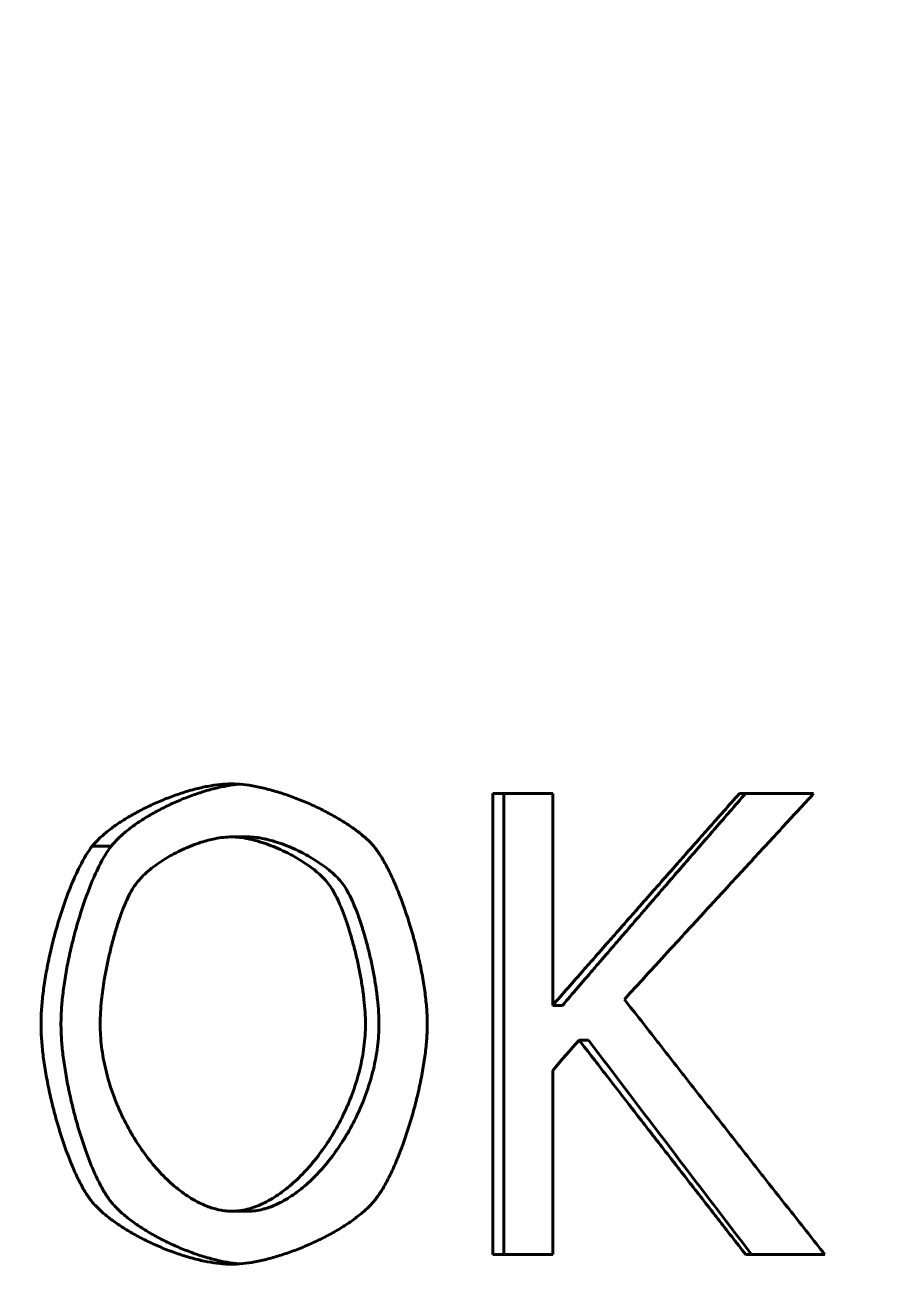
# Model space of a CAD drawing. Header units: millimetres. Extents: x 0 to 51860, y 0 to 5940.
# Drawn here: x 4656.83 to 4673.73, y 1721.57 to 1746.21 of the extents above; entities that cross this region are included whole.
import ezdxf

# ---------------------------------------------------------------- set-up
doc = ezdxf.new("R2010")
doc.units = ezdxf.units.MM
doc.header["$LTSCALE"] = 10
doc.layers.add('가시적인 것(ISO)', color=3, linetype='Continuous', lineweight=40)
doc.layers.add('치수(ISO)', color=2, linetype='Continuous', lineweight=25)
doc.styles.add('치수 텍스트_PSTEK_POSCO', font='isocp.shx')
doc.dimstyles.new('치수_PSTEK_POSCO', dxfattribs={"dimscale": 10, "dimtxt": 3.5, "dimasz": 2.5, "dimexe": 2, "dimexo": 2.5, "dimgap": 1, "dimtad": 1, "dimrnd": 1e-08, "dimdsep": 46, "dimtxsty": '치수 텍스트_PSTEK_POSCO', "dimcen": 0.09, "dimdle": 10, "dimclrd": 7, "dimclre": 7, "dimclrt": 2, "dimadec": 1, "dimazin": 2, "dimtfac": 1, "dimtmove": 0, "dimatfit": 3, "dimfxl": 0, "dimtolj": 1, "dimlwd": -1, "dimlwe": -1, "dimarcsym": 0})

# ---------------------------------------------------------------- blocks, each defined once
blk = doc.blocks.new('*D24')
at = {"layer": 'Defpoints', "color": 0}
for p in [(3893.189, 1812.006), (4763.189, 1812.006), (4763.189, 1549.441)]:
    blk.add_point(p, dxfattribs=at)
at = {"layer": '치수(ISO)', "color": 7}
for p, q in [((3893.189, 1787.006), (3893.189, 1529.441)), ((4763.189, 1787.006), (4763.189, 1529.441)), ((3918.189, 1549.441), (4738.189, 1549.441))]:
    blk.add_line(p, q, dxfattribs=at)
for points in [[(3918.189, 1553.607), (3918.189, 1545.274), (3893.189, 1549.441)], [(4738.189, 1553.607), (4738.189, 1545.274), (4763.189, 1549.441)]]:
    blk.add_solid(points, dxfattribs=at)
at = {"layer": '치수(ISO)', "color": 2, "insert": (4296.675, 1576.941), "char_height": 35, "attachment_point": 4, "style": '치수 텍스트_PSTEK_POSCO'}
blk.add_mtext('\\A1;870', dxfattribs=at)

msp = doc.modelspace()

# ---------------------------------------------------------------- linework, layer by layer
at = {"layer": '가시적인 것(ISO)'}
for p, q in [((4667.1286, 1731.2034), (4665.9573, 1731.2034)), ((4665.9573, 1722.2034), (4665.9573, 1731.2034)), ((4666.1714, 1722.2034), (4666.1714, 1731.2034)), ((4667.1286, 1731.2034), (4667.1286, 1727.0681)), ((4672.2246, 1731.2034), (4670.7739, 1731.2034)), ((4658.5043, 1730.175), (4658.1346, 1730.175)), ((4661.1767, 1730.3574), (4660.8612, 1730.3574)), ((4667.3194, 1727.0681), (4667.1286, 1727.0681)), ((4667.8251, 1726.3898), (4667.6446, 1726.3898)), ((4667.1286, 1725.799), (4667.1286, 1722.2034)), ((4661.1767, 1723.0494), (4660.8612, 1723.0494)), ((4665.9573, 1722.2034), (4667.1286, 1722.2034)), ((4670.897, 1722.2034), (4672.4426, 1722.2034))]:
    msp.add_line(p, q, dxfattribs=at)
msp.add_ellipse((4688.5303, 1726.0944), major_axis=(-76.4053, -84.4622), ratio=0.1387537, start_param=4.8337839, end_param=4.8407239, dxfattribs=at)
for points, knots in [([(4658.1346, 1730.175), (4658.1753, 1730.2249), (4658.222, 1730.2748), (4658.2741, 1730.3246), (4658.3261, 1730.3744), (4658.3835, 1730.4239), (4658.4454, 1730.4729), (4658.4763, 1730.4974), (4658.5084, 1730.5217), (4658.5415, 1730.5459), (4658.6077, 1730.5941), (4658.678, 1730.6416), (4658.7516, 1730.688), (4658.7884, 1730.7112), (4658.8261, 1730.734), (4658.8645, 1730.7566), (4658.9412, 1730.8017), (4659.0209, 1730.8455), (4659.1027, 1730.8876), (4659.1436, 1730.9086), (4659.1851, 1730.9292), (4659.227, 1730.9493), (4659.3107, 1730.9896), (4659.3962, 1731.028), (4659.4826, 1731.0641), (4659.5258, 1731.0822), (4659.5692, 1731.0997), (4659.6127, 1731.1166), (4659.6998, 1731.1503), (4659.7874, 1731.1816), (4659.8747, 1731.2101), (4659.9184, 1731.2244), (4659.962, 1731.2379), (4660.0053, 1731.2507), (4660.0921, 1731.2763), (4660.1782, 1731.2989), (4660.2627, 1731.3181), (4660.3049, 1731.3277), (4660.3468, 1731.3365), (4660.3882, 1731.3443), (4660.4709, 1731.3601), (4660.5517, 1731.3722), (4660.6296, 1731.3805), (4660.7076, 1731.3887), (4660.7828, 1731.393), (4660.8543, 1731.393)], [0, 0, 0, 0, 0.0833333, 0.0833333, 0.0833333, 0.1666667, 0.1666667, 0.1666667, 0.2083333, 0.2083333, 0.2083333, 0.2916667, 0.2916667, 0.2916667, 0.3333333, 0.3333333, 0.3333333, 0.4166667, 0.4166667, 0.4166667, 0.4583333, 0.4583333, 0.4583333, 0.5416667, 0.5416667, 0.5416667, 0.5833333, 0.5833333, 0.5833333, 0.6666667, 0.6666667, 0.6666667, 0.7083333, 0.7083333, 0.7083333, 0.7916667, 0.7916667, 0.7916667, 0.8333333, 0.8333333, 0.8333333, 0.9166667, 0.9166667, 0.9166667, 1, 1, 1, 1]), ([(4658.5043, 1730.175), (4658.5442, 1730.2249), (4658.59, 1730.2748), (4658.692, 1730.3744), (4658.7482, 1730.4239), (4658.8392, 1730.4974), (4658.8706, 1730.5217), (4658.9679, 1730.5941), (4659.0369, 1730.6416), (4659.1451, 1730.7112), (4659.182, 1730.734), (4659.2949, 1730.8017), (4659.373, 1730.8455), (4659.4933, 1730.9086), (4659.5339, 1730.9292), (4659.657, 1730.9896), (4659.7408, 1731.028), (4659.8678, 1731.0822), (4659.9103, 1731.0997), (4660.0384, 1731.1503), (4660.1242, 1731.1816), (4660.2526, 1731.2244), (4660.2953, 1731.2379), (4660.4229, 1731.2763), (4660.5072, 1731.2989), (4660.6314, 1731.3277), (4660.6725, 1731.3365), (4660.7941, 1731.3601), (4660.8733, 1731.3722), (4660.9712, 1731.3828), (4660.9925, 1731.3848), (4661.0136, 1731.3865)], [0, 0, 0, 0, 0.08333333, 0.08333333, 0.16666667, 0.16666667, 0.20833333, 0.20833333, 0.29166667, 0.29166667, 0.33333333, 0.33333333, 0.41666667, 0.41666667, 0.45833333, 0.45833333, 0.54166667, 0.54166667, 0.58333333, 0.58333333, 0.66666667, 0.66666667, 0.70833333, 0.70833333, 0.79166667, 0.79166667, 0.83333333, 0.83333333, 0.91666667, 0.91666667, 0.94012539, 0.94012539, 0.94012539, 0.94012539]), ([(4660.8543, 1731.393), (4660.927, 1731.393), (4661.0033, 1731.3886), (4661.0826, 1731.38), (4661.1619, 1731.3715), (4661.244, 1731.359), (4661.3282, 1731.3428), (4661.3703, 1731.3347), (4661.413, 1731.3257), (4661.456, 1731.3158), (4661.5421, 1731.2961), (4661.6298, 1731.273), (4661.7183, 1731.2468), (4661.7626, 1731.2337), (4661.8071, 1731.2198), (4661.8517, 1731.2053), (4661.9408, 1731.1762), (4662.0304, 1731.1442), (4662.1195, 1731.1099), (4662.164, 1731.0927), (4662.2085, 1731.075), (4662.2527, 1731.0566), (4662.3412, 1731.02), (4662.4288, 1730.9812), (4662.5146, 1730.9405), (4662.5576, 1730.9202), (4662.6001, 1730.8994), (4662.6421, 1730.8783), (4662.726, 1730.8359), (4662.8078, 1730.792), (4662.8867, 1730.7469), (4662.9261, 1730.7243), (4662.9647, 1730.7015), (4663.0025, 1730.6784), (4663.0781, 1730.6322), (4663.1503, 1730.585), (4663.2182, 1730.5373), (4663.2522, 1730.5134), (4663.285, 1730.4894), (4663.3167, 1730.4653), (4663.3801, 1730.4171), (4663.4388, 1730.3685), (4663.4919, 1730.32), (4663.545, 1730.2715), (4663.5925, 1730.223), (4663.6336, 1730.175)], [0, 0, 0, 0, 0.0833333, 0.0833333, 0.0833333, 0.1666667, 0.1666667, 0.1666667, 0.2083333, 0.2083333, 0.2083333, 0.2916667, 0.2916667, 0.2916667, 0.3333333, 0.3333333, 0.3333333, 0.4166667, 0.4166667, 0.4166667, 0.4583333, 0.4583333, 0.4583333, 0.5416667, 0.5416667, 0.5416667, 0.5833333, 0.5833333, 0.5833333, 0.6666667, 0.6666667, 0.6666667, 0.7083333, 0.7083333, 0.7083333, 0.7916667, 0.7916667, 0.7916667, 0.8333333, 0.8333333, 0.8333333, 0.9166667, 0.9166667, 0.9166667, 1, 1, 1, 1]), ([(4667.1286, 1727.0681), (4667.2293, 1727.1829), (4667.4306, 1727.4127), (4667.6826, 1727.6998), (4667.9349, 1727.987), (4668.1368, 1728.2168), (4668.3894, 1728.5039), (4668.5917, 1728.7337), (4668.8447, 1729.0208), (4669.0473, 1729.2506), (4669.3006, 1729.5378), (4669.5035, 1729.7675), (4669.7572, 1730.0547), (4669.9603, 1730.2844), (4670.2144, 1730.5716), (4670.4686, 1730.8588), (4670.6721, 1731.0885), (4670.7739, 1731.2034)], [0, 0, 0, 0, 0.04618825, 0.0923765, 0.11547062, 0.16165887, 0.18475299, 0.23094124, 0.25403536, 0.30022361, 0.32331773, 0.36950598, 0.39260011, 0.43878835, 0.46188248, 0.50807073, 0.55425897, 0.55425897, 0.55425897, 0.55425897]), ([(4667.3194, 1727.0681), (4667.418, 1727.1829), (4667.5167, 1727.2978), (4667.7142, 1727.5275), (4667.8624, 1727.6998), (4668.1096, 1727.987), (4668.3075, 1728.2168), (4668.5551, 1728.5039), (4668.7534, 1728.7337), (4669.0014, 1729.0208), (4669.1999, 1729.2506), (4669.4482, 1729.5378), (4669.647, 1729.7675), (4669.8957, 1730.0547), (4670.0948, 1730.2844), (4670.2442, 1730.4567), (4670.3936, 1730.629), (4670.4932, 1730.7439), (4670.6926, 1730.9736), (4670.7924, 1731.0885), (4670.8921, 1731.2034)], [0, 0, 0, 0, 0.04618825, 0.04618825, 0.0923765, 0.11547062, 0.16165887, 0.18475299, 0.23094124, 0.25403536, 0.30022361, 0.32331773, 0.36950598, 0.39260011, 0.43878835, 0.46188248, 0.46188248, 0.50807073, 0.50807073, 0.55425897, 0.55425897, 0.55425897, 0.55425897]), ([(4672.2246, 1731.2034), (4672.1215, 1731.0918), (4671.9153, 1730.8685), (4671.6578, 1730.5894), (4671.4003, 1730.3104), (4671.1945, 1730.0871), (4670.9373, 1729.808), (4670.7317, 1729.5848), (4670.4748, 1729.3057), (4670.2694, 1729.0824), (4670.0128, 1728.8034), (4669.8077, 1728.5801), (4669.5002, 1728.2452), (4669.0905, 1727.7987), (4668.7326, 1727.408), (4668.5284, 1727.1847)], [0, 0, 0, 0, 0.04567341, 0.09134682, 0.11418353, 0.15985694, 0.18269364, 0.22836705, 0.25120376, 0.29687717, 0.31971388, 0.36538729, 0.38822399, 0.45673411, 0.54808093, 0.54808093, 0.54808093, 0.54808093]), ([(4657.136, 1726.7034), (4657.136, 1726.7976), (4657.1432, 1726.9942), (4657.1685, 1727.2556), (4657.2049, 1727.525), (4657.2424, 1727.7455), (4657.2985, 1728.0237), (4657.3504, 1728.2468), (4657.4226, 1728.5227), (4657.486, 1728.7395), (4657.5708, 1729.0021), (4657.6427, 1729.2039), (4657.7552, 1729.4899), (4657.9123, 1729.8373), (4658.0544, 1730.0717), (4658.1346, 1730.175)], [0, 0, 0, 0, 0.0833333, 0.1666667, 0.2083333, 0.2916667, 0.3333333, 0.4166667, 0.4583333, 0.5416667, 0.5833333, 0.6666667, 0.7083333, 0.8333333, 1, 1, 1, 1]), ([(4657.5256, 1726.7034), (4657.5256, 1726.7976), (4657.5291, 1726.8959), (4657.5358, 1726.9973), (4657.5426, 1727.0988), (4657.5525, 1727.2033), (4657.5653, 1727.31), (4657.5717, 1727.3634), (4657.5789, 1727.4173), (4657.5867, 1727.4716), (4657.6023, 1727.5801), (4657.6207, 1727.6904), (4657.6415, 1727.8013), (4657.6519, 1727.8568), (4657.6629, 1727.9124), (4657.6744, 1727.9681), (4657.6976, 1728.0795), (4657.723, 1728.191), (4657.7503, 1728.3018), (4657.764, 1728.3571), (4657.7782, 1728.4123), (4657.7928, 1728.4672), (4657.822, 1728.5769), (4657.853, 1728.6853), (4657.8856, 1728.7915), (4657.9018, 1728.8446), (4657.9184, 1728.8971), (4657.9354, 1728.9489), (4657.9693, 1729.0526), (4658.0046, 1729.1535), (4658.0408, 1729.2507), (4658.0589, 1729.2992), (4658.0773, 1729.3469), (4658.0959, 1729.3935), (4658.1517, 1729.5333), (4658.2094, 1729.6636), (4658.268, 1729.7811), (4658.3461, 1729.9378), (4658.4257, 1730.0717), (4658.5043, 1730.175)], [0, 0, 0, 0, 0.0833333, 0.0833333, 0.0833333, 0.1666667, 0.1666667, 0.1666667, 0.2083333, 0.2083333, 0.2083333, 0.2916667, 0.2916667, 0.2916667, 0.3333333, 0.3333333, 0.3333333, 0.4166667, 0.4166667, 0.4166667, 0.4583333, 0.4583333, 0.4583333, 0.5416667, 0.5416667, 0.5416667, 0.5833333, 0.5833333, 0.5833333, 0.6666667, 0.6666667, 0.6666667, 0.7083333, 0.7083333, 0.7083333, 0.8333333, 0.8333333, 0.8333333, 1, 1, 1, 1]), ([(4660.8612, 1730.3574), (4660.8099, 1730.3574), (4660.7564, 1730.3542), (4660.7013, 1730.3482), (4660.6462, 1730.3421), (4660.5895, 1730.3332), (4660.5318, 1730.3216), (4660.4451, 1730.3043), (4660.3559, 1730.2809), (4660.266, 1730.2524), (4660.236, 1730.243), (4660.206, 1730.2329), (4660.1759, 1730.2223), (4660.1158, 1730.2011), (4660.0556, 1730.1777), (4659.9958, 1730.1524), (4659.9659, 1730.1398), (4659.9361, 1730.1267), (4659.9065, 1730.1131), (4659.8473, 1730.086), (4659.7888, 1730.057), (4659.7315, 1730.0266), (4659.7028, 1730.0113), (4659.6745, 1729.9957), (4659.6465, 1729.9797), (4659.5905, 1729.9477), (4659.536, 1729.9144), (4659.4834, 1729.8798), (4659.4571, 1729.8625), (4659.4313, 1729.8449), (4659.406, 1729.8271), (4659.3555, 1729.7914), (4659.3072, 1729.7546), (4659.2616, 1729.717), (4659.2388, 1729.6982), (4659.2166, 1729.6793), (4659.1952, 1729.6601), (4659.1525, 1729.6218), (4659.1126, 1729.5828), (4659.0762, 1729.5433), (4659.0398, 1729.5038), (4659.0069, 1729.4639), (4658.9779, 1729.4238)], [0, 0, 0, 0, 0.0833333, 0.0833333, 0.0833333, 0.1666667, 0.1666667, 0.1666667, 0.2916667, 0.2916667, 0.2916667, 0.3333333, 0.3333333, 0.3333333, 0.4166667, 0.4166667, 0.4166667, 0.4583333, 0.4583333, 0.4583333, 0.5416667, 0.5416667, 0.5416667, 0.5833333, 0.5833333, 0.5833333, 0.6666667, 0.6666667, 0.6666667, 0.7083333, 0.7083333, 0.7083333, 0.7916667, 0.7916667, 0.7916667, 0.8333333, 0.8333333, 0.8333333, 0.9166667, 0.9166667, 0.9166667, 1, 1, 1, 1]), ([(4662.7626, 1729.4238), (4662.734, 1729.4627), (4662.701, 1729.5016), (4662.6644, 1729.5402), (4662.6277, 1729.5789), (4662.5873, 1729.6172), (4662.5437, 1729.655), (4662.4783, 1729.7118), (4662.4058, 1729.7673), (4662.3281, 1729.8207), (4662.3022, 1729.8384), (4662.2757, 1729.856), (4662.2488, 1729.8733), (4662.1948, 1729.9079), (4662.1389, 1729.9414), (4662.0815, 1729.9735), (4662.0528, 1729.9896), (4662.0238, 1730.0053), (4661.9944, 1730.0207), (4661.9358, 1730.0514), (4661.8759, 1730.0806), (4661.8155, 1730.1081), (4661.7854, 1730.1219), (4661.755, 1730.1352), (4661.7246, 1730.148), (4661.6638, 1730.1737), (4661.6027, 1730.1974), (4661.5418, 1730.2191), (4661.5114, 1730.2299), (4661.481, 1730.2401), (4661.4508, 1730.2498), (4661.3904, 1730.2692), (4661.3306, 1730.2863), (4661.2718, 1730.3008), (4661.2425, 1730.3081), (4661.2134, 1730.3147), (4661.1846, 1730.3206), (4661.1272, 1730.3325), (4661.0711, 1730.3417), (4661.017, 1730.3479), (4660.9629, 1730.3541), (4660.9108, 1730.3574), (4660.8612, 1730.3574)], [0, 0, 0, 0, 0.0833333, 0.0833333, 0.0833333, 0.1666667, 0.1666667, 0.1666667, 0.2916667, 0.2916667, 0.2916667, 0.3333333, 0.3333333, 0.3333333, 0.4166667, 0.4166667, 0.4166667, 0.4583333, 0.4583333, 0.4583333, 0.5416667, 0.5416667, 0.5416667, 0.5833333, 0.5833333, 0.5833333, 0.6666667, 0.6666667, 0.6666667, 0.7083333, 0.7083333, 0.7083333, 0.7916667, 0.7916667, 0.7916667, 0.8333333, 0.8333333, 0.8333333, 0.9166667, 0.9166667, 0.9166667, 1, 1, 1, 1]), ([(4663.0402, 1729.4238), (4663.0122, 1729.4627), (4662.9476, 1729.5405), (4662.8486, 1729.6364), (4662.7379, 1729.7303), (4662.6409, 1729.8033), (4662.5112, 1729.8911), (4662.4015, 1729.9581), (4662.2592, 1730.0368), (4662.1419, 1730.0953), (4661.9932, 1730.1618), (4661.8734, 1730.2093), (4661.7247, 1730.2607), (4661.6073, 1730.2948), (4661.4648, 1730.3279), (4661.3274, 1730.3509), (4661.2253, 1730.3574), (4661.1767, 1730.3574)], [0, 0, 0, 0, 0.0833333, 0.1666667, 0.2083333, 0.2916667, 0.3333333, 0.4166667, 0.4583333, 0.5416667, 0.5833333, 0.6666667, 0.7083333, 0.7916667, 0.8333333, 0.9166667, 1, 1, 1, 1]), ([(4663.6336, 1730.175), (4663.6747, 1730.1252), (4663.7162, 1730.0673), (4663.7577, 1730.0025), (4663.7992, 1729.9377), (4663.8408, 1729.8659), (4663.8821, 1729.7882), (4663.9028, 1729.7493), (4663.9234, 1729.709), (4663.9438, 1729.6673), (4663.9847, 1729.5839), (4664.0252, 1729.495), (4664.0648, 1729.4018), (4664.0846, 1729.3552), (4664.1042, 1729.3074), (4664.1235, 1729.2588), (4664.1623, 1729.1614), (4664.2, 1729.0601), (4664.2363, 1728.956), (4664.2545, 1728.9039), (4664.2723, 1728.8512), (4664.2898, 1728.7978), (4664.3247, 1728.6911), (4664.358, 1728.5821), (4664.3895, 1728.4717), (4664.4053, 1728.4165), (4664.4205, 1728.361), (4664.4353, 1728.3053), (4664.4648, 1728.1939), (4664.4922, 1728.0817), (4664.5173, 1727.9697), (4664.5298, 1727.9137), (4664.5417, 1727.8578), (4664.5529, 1727.8021), (4664.5755, 1727.6906), (4664.5954, 1727.5799), (4664.6124, 1727.4709), (4664.6208, 1727.4165), (4664.6286, 1727.3625), (4664.6355, 1727.309), (4664.6495, 1727.2021), (4664.6603, 1727.0975), (4664.6676, 1726.9962), (4664.6749, 1726.8949), (4664.6788, 1726.797), (4664.6788, 1726.7034)], [0, 0, 0, 0, 0.0833333, 0.0833333, 0.0833333, 0.1666667, 0.1666667, 0.1666667, 0.2083333, 0.2083333, 0.2083333, 0.2916667, 0.2916667, 0.2916667, 0.3333333, 0.3333333, 0.3333333, 0.4166667, 0.4166667, 0.4166667, 0.4583333, 0.4583333, 0.4583333, 0.5416667, 0.5416667, 0.5416667, 0.5833333, 0.5833333, 0.5833333, 0.6666667, 0.6666667, 0.6666667, 0.7083333, 0.7083333, 0.7083333, 0.7916667, 0.7916667, 0.7916667, 0.8333333, 0.8333333, 0.8333333, 0.9166667, 0.9166667, 0.9166667, 1, 1, 1, 1]), ([(4658.9779, 1729.4238), (4658.95, 1729.3855), (4658.922, 1729.3408), (4658.8941, 1729.2905), (4658.8662, 1729.2401), (4658.8384, 1729.1842), (4658.8108, 1729.1235), (4658.7971, 1729.0932), (4658.7834, 1729.0616), (4658.7698, 1729.029), (4658.7426, 1728.9638), (4658.7159, 1728.8942), (4658.6897, 1728.821), (4658.6767, 1728.7845), (4658.6637, 1728.747), (4658.651, 1728.7088), (4658.6256, 1728.6323), (4658.6008, 1728.5528), (4658.5771, 1728.471), (4658.5652, 1728.4301), (4658.5535, 1728.3886), (4658.5421, 1728.3466), (4658.5193, 1728.2627), (4658.4976, 1728.177), (4658.4772, 1728.0902), (4658.4669, 1728.0468), (4658.457, 1728.0032), (4658.4475, 1727.9594), (4658.4283, 1727.8718), (4658.4106, 1727.7835), (4658.3944, 1727.6956), (4658.3863, 1727.6516), (4658.3787, 1727.6076), (4658.3714, 1727.5638), (4658.3496, 1727.4325), (4658.3317, 1727.3026), (4658.3183, 1727.1769), (4658.3004, 1727.0093), (4658.2906, 1726.8493), (4658.2906, 1726.7034)], [0, 0, 0, 0, 0.0833333, 0.0833333, 0.0833333, 0.1666667, 0.1666667, 0.1666667, 0.2083333, 0.2083333, 0.2083333, 0.2916667, 0.2916667, 0.2916667, 0.3333333, 0.3333333, 0.3333333, 0.4166667, 0.4166667, 0.4166667, 0.4583333, 0.4583333, 0.4583333, 0.5416667, 0.5416667, 0.5416667, 0.5833333, 0.5833333, 0.5833333, 0.6666667, 0.6666667, 0.6666667, 0.7083333, 0.7083333, 0.7083333, 0.8333333, 0.8333333, 0.8333333, 1, 1, 1, 1]), ([(4663.4717, 1726.7034), (4663.4717, 1726.7775), (4663.4691, 1726.8551), (4663.4642, 1726.9352), (4663.4592, 1727.0153), (4663.4519, 1727.098), (4663.4425, 1727.1824), (4663.4378, 1727.2247), (4663.4326, 1727.2673), (4663.4269, 1727.3103), (4663.4154, 1727.3963), (4663.4019, 1727.4837), (4663.3867, 1727.5716), (4663.3791, 1727.6155), (4663.371, 1727.6596), (4663.3626, 1727.7037), (4663.3456, 1727.7919), (4663.3271, 1727.8802), (4663.3071, 1727.9678), (4663.2971, 1728.0116), (4663.2868, 1728.0552), (4663.2761, 1728.0986), (4663.2548, 1728.1853), (4663.2322, 1728.2709), (4663.2085, 1728.3545), (4663.1967, 1728.3964), (4663.1846, 1728.4377), (4663.1723, 1728.4785), (4663.1477, 1728.56), (4663.1221, 1728.6392), (4663.0958, 1728.7153), (4663.0827, 1728.7533), (4663.0694, 1728.7905), (4663.056, 1728.8269), (4663.0291, 1728.8995), (4663.0016, 1728.9686), (4662.9738, 1729.0334), (4662.9599, 1729.0657), (4662.9459, 1729.097), (4662.9319, 1729.1271), (4662.9038, 1729.1872), (4662.8755, 1729.2426), (4662.8472, 1729.2923), (4662.8189, 1729.342), (4662.7906, 1729.3861), (4662.7626, 1729.4238)], [0, 0, 0, 0, 0.0833333, 0.0833333, 0.0833333, 0.1666667, 0.1666667, 0.1666667, 0.2083333, 0.2083333, 0.2083333, 0.2916667, 0.2916667, 0.2916667, 0.3333333, 0.3333333, 0.3333333, 0.4166667, 0.4166667, 0.4166667, 0.4583333, 0.4583333, 0.4583333, 0.5416667, 0.5416667, 0.5416667, 0.5833333, 0.5833333, 0.5833333, 0.6666667, 0.6666667, 0.6666667, 0.7083333, 0.7083333, 0.7083333, 0.7916667, 0.7916667, 0.7916667, 0.8333333, 0.8333333, 0.8333333, 0.9166667, 0.9166667, 0.9166667, 1, 1, 1, 1]), ([(4663.7352, 1726.7034), (4663.7352, 1726.7775), (4663.7302, 1726.9326), (4663.7123, 1727.1393), (4663.6866, 1727.3527), (4663.6602, 1727.5274), (4663.6208, 1727.7477), (4663.5844, 1727.9243), (4663.5337, 1728.1425), (4663.4894, 1728.3137), (4663.4302, 1728.5204), (4663.3801, 1728.6788), (4663.3149, 1728.865), (4663.261, 1729.0032), (4663.1925, 1729.1595), (4663.1231, 1729.2979), (4663.0677, 1729.3861), (4663.0402, 1729.4238)], [0, 0, 0, 0, 0.0833333, 0.1666667, 0.2083333, 0.2916667, 0.3333333, 0.4166667, 0.4583333, 0.5416667, 0.5833333, 0.6666667, 0.7083333, 0.7916667, 0.8333333, 0.9166667, 1, 1, 1, 1]), ([(4668.5284, 1727.1847), (4668.6365, 1727.0464), (4668.8529, 1726.7696), (4669.1237, 1726.4237), (4669.3946, 1726.0778), (4669.6116, 1725.801), (4669.8829, 1725.4551), (4670.1002, 1725.1784), (4670.3719, 1724.8324), (4670.5894, 1724.5557), (4670.8615, 1724.2098), (4671.0792, 1723.933), (4671.4061, 1723.5179), (4671.8421, 1722.9644), (4672.2241, 1722.4801), (4672.4426, 1722.2034)], [0, 0, 0, 0, 0.05295605, 0.10591211, 0.13239013, 0.18534619, 0.21182421, 0.26478027, 0.29125829, 0.34421435, 0.37069237, 0.42364843, 0.45012645, 0.52956053, 0.63547264, 0.63547264, 0.63547264, 0.63547264]), ([(4658.1278, 1723.239), (4658.0877, 1723.2889), (4658.0474, 1723.3468), (4658.0072, 1723.4117), (4657.967, 1723.4766), (4657.9269, 1723.5485), (4657.8873, 1723.6263), (4657.8674, 1723.6653), (4657.8477, 1723.7057), (4657.8281, 1723.7475), (4657.7889, 1723.831), (4657.7503, 1723.92), (4657.7126, 1724.0134), (4657.6937, 1724.0601), (4657.6751, 1724.1079), (4657.6567, 1724.1567), (4657.62, 1724.2542), (4657.5843, 1724.3555), (4657.55, 1724.4597), (4657.5328, 1724.5118), (4657.516, 1724.5647), (4657.4995, 1724.618), (4657.4666, 1724.7248), (4657.4352, 1724.8338), (4657.4057, 1724.9441), (4657.3909, 1724.9993), (4657.3766, 1725.0548), (4657.3628, 1725.1104), (4657.3352, 1725.2217), (4657.3095, 1725.3337), (4657.2862, 1725.4454), (4657.2745, 1725.5013), (4657.2634, 1725.557), (4657.2529, 1725.6126), (4657.2319, 1725.7237), (4657.2134, 1725.834), (4657.1976, 1725.9424), (4657.1897, 1725.9965), (4657.1825, 1726.0503), (4657.1761, 1726.1034), (4657.1631, 1726.2096), (4657.1531, 1726.3134), (4657.1464, 1726.4138), (4657.1396, 1726.5141), (4657.136, 1726.611), (4657.136, 1726.7034)], [0, 0, 0, 0, 0.0833333, 0.0833333, 0.0833333, 0.1666667, 0.1666667, 0.1666667, 0.2083333, 0.2083333, 0.2083333, 0.2916667, 0.2916667, 0.2916667, 0.3333333, 0.3333333, 0.3333333, 0.4166667, 0.4166667, 0.4166667, 0.4583333, 0.4583333, 0.4583333, 0.5416667, 0.5416667, 0.5416667, 0.5833333, 0.5833333, 0.5833333, 0.6666667, 0.6666667, 0.6666667, 0.7083333, 0.7083333, 0.7083333, 0.7916667, 0.7916667, 0.7916667, 0.8333333, 0.8333333, 0.8333333, 0.9166667, 0.9166667, 0.9166667, 1, 1, 1, 1]), ([(4658.4977, 1723.239), (4658.4584, 1723.2889), (4658.4189, 1723.3468), (4658.3795, 1723.4117), (4658.3401, 1723.4766), (4658.3008, 1723.5485), (4658.2619, 1723.6263), (4658.2424, 1723.6653), (4658.2231, 1723.7057), (4658.2039, 1723.7475), (4658.1655, 1723.831), (4658.1276, 1723.92), (4658.0907, 1724.0134), (4658.0722, 1724.0601), (4658.0539, 1724.1079), (4658.0359, 1724.1567), (4657.9999, 1724.2542), (4657.9649, 1724.3555), (4657.9313, 1724.4597), (4657.9144, 1724.5118), (4657.898, 1724.5647), (4657.8818, 1724.618), (4657.8496, 1724.7248), (4657.8189, 1724.8338), (4657.7899, 1724.9441), (4657.7754, 1724.9993), (4657.7614, 1725.0548), (4657.7478, 1725.1104), (4657.7208, 1725.2217), (4657.6956, 1725.3337), (4657.6727, 1725.4454), (4657.6613, 1725.5013), (4657.6504, 1725.557), (4657.6401, 1725.6126), (4657.6195, 1725.7237), (4657.6014, 1725.834), (4657.5859, 1725.9424), (4657.5782, 1725.9965), (4657.5712, 1726.0503), (4657.5648, 1726.1034), (4657.5522, 1726.2096), (4657.5423, 1726.3134), (4657.5357, 1726.4138), (4657.5291, 1726.5141), (4657.5256, 1726.611), (4657.5256, 1726.7034)], [0, 0, 0, 0, 0.0833333, 0.0833333, 0.0833333, 0.1666667, 0.1666667, 0.1666667, 0.2083333, 0.2083333, 0.2083333, 0.2916667, 0.2916667, 0.2916667, 0.3333333, 0.3333333, 0.3333333, 0.4166667, 0.4166667, 0.4166667, 0.4583333, 0.4583333, 0.4583333, 0.5416667, 0.5416667, 0.5416667, 0.5833333, 0.5833333, 0.5833333, 0.6666667, 0.6666667, 0.6666667, 0.7083333, 0.7083333, 0.7083333, 0.7916667, 0.7916667, 0.7916667, 0.8333333, 0.8333333, 0.8333333, 0.9166667, 0.9166667, 0.9166667, 1, 1, 1, 1]), ([(4658.2906, 1726.7034), (4658.2906, 1726.5557), (4658.3002, 1726.4072), (4658.3185, 1726.2592), (4658.3368, 1726.1111), (4658.3638, 1725.9635), (4658.3985, 1725.8173), (4658.4159, 1725.7443), (4658.4352, 1725.6716), (4658.4564, 1725.5995), (4658.4987, 1725.4552), (4658.5483, 1725.313), (4658.6044, 1725.1741), (4658.6324, 1725.1047), (4658.662, 1725.036), (4658.6931, 1724.9684), (4658.7553, 1724.833), (4658.8235, 1724.7016), (4658.8967, 1724.5751), (4658.9334, 1724.5118), (4658.9712, 1724.4498), (4659.0103, 1724.3893), (4659.0883, 1724.2681), (4659.171, 1724.1524), (4659.2573, 1724.0436), (4659.3004, 1723.9891), (4659.3445, 1723.9364), (4659.3894, 1723.8854), (4659.4792, 1723.7836), (4659.5722, 1723.689), (4659.6675, 1723.6029), (4659.7151, 1723.5598), (4659.7633, 1723.5189), (4659.812, 1723.4802), (4659.9094, 1723.4029), (4660.0086, 1723.3346), (4660.1086, 1723.2764), (4660.1587, 1723.2474), (4660.2089, 1723.2208), (4660.2593, 1723.197), (4660.3349, 1723.1613), (4660.4107, 1723.1316), (4660.4863, 1723.1084), (4660.5619, 1723.0853), (4660.6374, 1723.0687), (4660.7123, 1723.0591), (4660.7622, 1723.0527), (4660.8119, 1723.0494), (4660.8612, 1723.0494)], [0, 0, 0, 0, 0.0833333, 0.0833333, 0.0833333, 0.1666667, 0.1666667, 0.1666667, 0.2083333, 0.2083333, 0.2083333, 0.2916667, 0.2916667, 0.2916667, 0.3333333, 0.3333333, 0.3333333, 0.4166667, 0.4166667, 0.4166667, 0.4583333, 0.4583333, 0.4583333, 0.5416667, 0.5416667, 0.5416667, 0.5833333, 0.5833333, 0.5833333, 0.6666667, 0.6666667, 0.6666667, 0.7083333, 0.7083333, 0.7083333, 0.7916667, 0.7916667, 0.7916667, 0.8333333, 0.8333333, 0.8333333, 0.8958333, 0.8958333, 0.8958333, 0.9583333, 0.9583333, 0.9583333, 1, 1, 1, 1]), ([(4660.8612, 1723.0494), (4660.9105, 1723.0494), (4660.9602, 1723.0527), (4661.0103, 1723.0591), (4661.0603, 1723.0655), (4661.1106, 1723.075), (4661.1611, 1723.0875), (4661.262, 1723.1124), (4661.3637, 1723.1493), (4661.4651, 1723.197), (4661.5158, 1723.2208), (4661.5665, 1723.2474), (4661.617, 1723.2764), (4661.7179, 1723.3346), (4661.8181, 1723.4029), (4661.9167, 1723.4802), (4661.966, 1723.5189), (4662.0148, 1723.5598), (4662.0631, 1723.6029), (4662.1598, 1723.689), (4662.2543, 1723.7836), (4662.3456, 1723.8854), (4662.3913, 1723.9364), (4662.4362, 1723.9891), (4662.4802, 1724.0436), (4662.5682, 1724.1524), (4662.6526, 1724.2681), (4662.7324, 1724.3893), (4662.7723, 1724.4498), (4662.8111, 1724.5118), (4662.8486, 1724.5751), (4662.9236, 1724.7016), (4662.9935, 1724.833), (4663.0574, 1724.9684), (4663.0893, 1725.036), (4663.1197, 1725.1047), (4663.1485, 1725.1741), (4663.2061, 1725.313), (4663.2572, 1725.4552), (4663.3008, 1725.5995), (4663.3226, 1725.6716), (4663.3425, 1725.7443), (4663.3604, 1725.8173), (4663.3962, 1725.9635), (4663.424, 1726.1111), (4663.4429, 1726.2592), (4663.4618, 1726.4072), (4663.4717, 1726.5557), (4663.4717, 1726.7034)], [0, 0, 0, 0, 0.0416667, 0.0416667, 0.0416667, 0.0833333, 0.0833333, 0.0833333, 0.1666667, 0.1666667, 0.1666667, 0.2083333, 0.2083333, 0.2083333, 0.2916667, 0.2916667, 0.2916667, 0.3333333, 0.3333333, 0.3333333, 0.4166667, 0.4166667, 0.4166667, 0.4583333, 0.4583333, 0.4583333, 0.5416667, 0.5416667, 0.5416667, 0.5833333, 0.5833333, 0.5833333, 0.6666667, 0.6666667, 0.6666667, 0.7083333, 0.7083333, 0.7083333, 0.7916667, 0.7916667, 0.7916667, 0.8333333, 0.8333333, 0.8333333, 0.9166667, 0.9166667, 0.9166667, 1, 1, 1, 1]), ([(4661.1767, 1723.0494), (4661.225, 1723.0494), (4661.3225, 1723.0559), (4661.4457, 1723.0797), (4661.5944, 1723.1217), (4661.7438, 1723.1811), (4661.9672, 1723.3004), (4662.1637, 1723.437), (4662.4031, 1723.6417), (4662.5883, 1723.8308), (4662.8083, 1724.0946), (4662.9738, 1724.3259), (4663.1637, 1724.6358), (4663.3008, 1724.8988), (4663.4499, 1725.2419), (4663.55, 1725.5263), (4663.6476, 1725.8896), (4663.7158, 1726.2588), (4663.7352, 1726.5557), (4663.7352, 1726.7034)], [0, 0, 0, 0, 0.0416667, 0.0833333, 0.1041667, 0.1666667, 0.2083333, 0.2916667, 0.3333333, 0.4166667, 0.4583333, 0.5416667, 0.5833333, 0.6666667, 0.7083333, 0.7916667, 0.8333333, 0.9166667, 1, 1, 1, 1]), ([(4664.6788, 1726.7034), (4664.6788, 1726.6122), (4664.675, 1726.5163), (4664.6679, 1726.4168), (4664.6607, 1726.3173), (4664.6502, 1726.2142), (4664.6365, 1726.1084), (4664.6297, 1726.0556), (4664.6221, 1726.0021), (4664.6138, 1725.9481), (4664.5972, 1725.84), (4664.5776, 1725.73), (4664.5555, 1725.619), (4664.5444, 1725.5635), (4664.5327, 1725.5077), (4664.5204, 1725.4519), (4664.4958, 1725.3402), (4664.4687, 1725.2281), (4664.4396, 1725.1166), (4664.425, 1725.0609), (4664.4099, 1725.0053), (4664.3943, 1724.95), (4664.3632, 1724.8395), (4664.3301, 1724.7301), (4664.2955, 1724.623), (4664.2781, 1724.5695), (4664.2604, 1724.5165), (4664.2423, 1724.4642), (4664.2061, 1724.3596), (4664.1685, 1724.2578), (4664.1298, 1724.1599), (4664.1105, 1724.1109), (4664.0908, 1724.0629), (4664.071, 1724.016), (4664.0313, 1723.9223), (4663.9906, 1723.8329), (4663.9493, 1723.749), (4663.9287, 1723.707), (4663.9079, 1723.6664), (4663.887, 1723.6273), (4663.8452, 1723.5492), (4663.803, 1723.477), (4663.7607, 1723.4119), (4663.7183, 1723.3469), (4663.6759, 1723.2889), (4663.6336, 1723.239)], [0, 0, 0, 0, 0.0833333, 0.0833333, 0.0833333, 0.1666667, 0.1666667, 0.1666667, 0.2083333, 0.2083333, 0.2083333, 0.2916667, 0.2916667, 0.2916667, 0.3333333, 0.3333333, 0.3333333, 0.4166667, 0.4166667, 0.4166667, 0.4583333, 0.4583333, 0.4583333, 0.5416667, 0.5416667, 0.5416667, 0.5833333, 0.5833333, 0.5833333, 0.6666667, 0.6666667, 0.6666667, 0.7083333, 0.7083333, 0.7083333, 0.7916667, 0.7916667, 0.7916667, 0.8333333, 0.8333333, 0.8333333, 0.9166667, 0.9166667, 0.9166667, 1, 1, 1, 1]), ([(4670.897, 1722.2034), (4670.8062, 1722.3197), (4670.6248, 1722.5523), (4670.3981, 1722.843), (4670.1716, 1723.1337), (4669.9904, 1723.3663), (4669.7641, 1723.657), (4669.5832, 1723.8896), (4669.3572, 1724.1803), (4669.1764, 1724.4129), (4668.9507, 1724.7036), (4668.7702, 1724.9362), (4668.4996, 1725.285), (4668.1392, 1725.7502), (4667.8244, 1726.1572), (4667.6446, 1726.3898)], [0, 0, 0, 0, 0.04436695, 0.0887339, 0.11091738, 0.15528433, 0.1774678, 0.22183475, 0.24401823, 0.28838518, 0.31056865, 0.3549356, 0.37711908, 0.44366951, 0.53240341, 0.53240341, 0.53240341, 0.53240341]), ([(4660.8543, 1722.0138), (4660.7822, 1722.0138), (4660.7066, 1722.0181), (4660.6282, 1722.0263), (4660.5498, 1722.0345), (4660.4687, 1722.0467), (4660.3857, 1722.0625), (4660.3442, 1722.0704), (4660.3023, 1722.0791), (4660.2599, 1722.0887), (4660.1752, 1722.108), (4660.089, 1722.1306), (4660.0022, 1722.1562), (4659.9587, 1722.169), (4659.9151, 1722.1826), (4659.8714, 1722.1969), (4659.7841, 1722.2255), (4659.6964, 1722.2569), (4659.6093, 1722.2907), (4659.5658, 1722.3077), (4659.5223, 1722.3252), (4659.4791, 1722.3434), (4659.3928, 1722.3796), (4659.3073, 1722.4181), (4659.2235, 1722.4586), (4659.1817, 1722.4788), (4659.1402, 1722.4995), (4659.0993, 1722.5207), (4659.0175, 1722.5629), (4658.9377, 1722.607), (4658.8609, 1722.6523), (4658.8225, 1722.675), (4658.7848, 1722.6981), (4658.748, 1722.7214), (4658.6742, 1722.768), (4658.6038, 1722.8159), (4658.5374, 1722.8645), (4658.5042, 1722.8889), (4658.472, 1722.9134), (4658.441, 1722.9381), (4658.3788, 1722.9875), (4658.3212, 1723.0375), (4658.2687, 1723.0878), (4658.2163, 1723.138), (4658.1691, 1723.1886), (4658.1278, 1723.239)], [0, 0, 0, 0, 0.0833333, 0.0833333, 0.0833333, 0.1666667, 0.1666667, 0.1666667, 0.2083333, 0.2083333, 0.2083333, 0.2916667, 0.2916667, 0.2916667, 0.3333333, 0.3333333, 0.3333333, 0.4166667, 0.4166667, 0.4166667, 0.4583333, 0.4583333, 0.4583333, 0.5416667, 0.5416667, 0.5416667, 0.5833333, 0.5833333, 0.5833333, 0.6666667, 0.6666667, 0.6666667, 0.7083333, 0.7083333, 0.7083333, 0.7916667, 0.7916667, 0.7916667, 0.8333333, 0.8333333, 0.8333333, 0.9166667, 0.9166667, 0.9166667, 1, 1, 1, 1]), ([(4661.0129, 1722.0203), (4660.9916, 1722.022), (4660.97, 1722.024), (4660.8715, 1722.0345), (4660.792, 1722.0467), (4660.67, 1722.0704), (4660.6288, 1722.0791), (4660.5043, 1722.108), (4660.4198, 1722.1306), (4660.2921, 1722.169), (4660.2494, 1722.1826), (4660.1209, 1722.2255), (4660.0351, 1722.2569), (4659.907, 1722.3077), (4659.8644, 1722.3252), (4659.7374, 1722.3796), (4659.6536, 1722.4181), (4659.5305, 1722.4788), (4659.4899, 1722.4995), (4659.3696, 1722.5629), (4659.2915, 1722.607), (4659.1785, 1722.675), (4659.1416, 1722.6981), (4659.0332, 1722.768), (4658.9641, 1722.8159), (4658.8665, 1722.8889), (4658.835, 1722.9134), (4658.7437, 1722.9875), (4658.6872, 1723.0375), (4658.5843, 1723.138), (4658.5381, 1723.1886), (4658.4977, 1723.239)], [0.05973035, 0.05973035, 0.05973035, 0.05973035, 0.08333333, 0.08333333, 0.16666667, 0.16666667, 0.20833333, 0.20833333, 0.29166667, 0.29166667, 0.33333333, 0.33333333, 0.41666667, 0.41666667, 0.45833333, 0.45833333, 0.54166667, 0.54166667, 0.58333333, 0.58333333, 0.66666667, 0.66666667, 0.70833333, 0.70833333, 0.79166667, 0.79166667, 0.83333333, 0.83333333, 0.91666667, 0.91666667, 1, 1, 1, 1]), ([(4663.6336, 1723.239), (4663.589, 1723.1868), (4663.5383, 1723.1347), (4663.4824, 1723.0832), (4663.4264, 1723.0316), (4663.3652, 1722.9806), (4663.2997, 1722.9305), (4663.2669, 1722.9054), (4663.233, 1722.8806), (4663.1981, 1722.856), (4663.1283, 1722.8068), (4663.0546, 1722.7586), (4662.9777, 1722.7118), (4662.9393, 1722.6884), (4662.9001, 1722.6653), (4662.8602, 1722.6426), (4662.7804, 1722.5972), (4662.6979, 1722.5534), (4662.6136, 1722.5114), (4662.5714, 1722.4903), (4662.5288, 1722.4698), (4662.4858, 1722.4498), (4662.3998, 1722.4097), (4662.3124, 1722.3716), (4662.2243, 1722.3359), (4662.1803, 1722.318), (4662.1361, 1722.3007), (4662.0919, 1722.2841), (4662.0035, 1722.2508), (4661.9149, 1722.22), (4661.8269, 1722.192), (4661.7829, 1722.1781), (4661.7391, 1722.1648), (4661.6955, 1722.1523), (4661.6084, 1722.1272), (4661.5223, 1722.1052), (4661.4381, 1722.0865), (4661.396, 1722.0771), (4661.3543, 1722.0686), (4661.3133, 1722.061), (4661.2311, 1722.0457), (4661.1513, 1722.0339), (4661.0745, 1722.0259), (4660.9977, 1722.0179), (4660.9241, 1722.0138), (4660.8543, 1722.0138)], [0, 0, 0, 0, 0.0833333, 0.0833333, 0.0833333, 0.1666667, 0.1666667, 0.1666667, 0.2083333, 0.2083333, 0.2083333, 0.2916667, 0.2916667, 0.2916667, 0.3333333, 0.3333333, 0.3333333, 0.4166667, 0.4166667, 0.4166667, 0.4583333, 0.4583333, 0.4583333, 0.5416667, 0.5416667, 0.5416667, 0.5833333, 0.5833333, 0.5833333, 0.6666667, 0.6666667, 0.6666667, 0.7083333, 0.7083333, 0.7083333, 0.7916667, 0.7916667, 0.7916667, 0.8333333, 0.8333333, 0.8333333, 0.9166667, 0.9166667, 0.9166667, 1, 1, 1, 1])]:
    msp.add_open_spline(points, degree=3, knots=knots, dxfattribs=at)
msp.add_open_spline([(4671.0128, 1722.2034), (4669.9454, 1723.5988), (4668.8821, 1724.9943), (4667.8251, 1726.3898)], degree=3, dxfattribs=at)

# ---------------------------------------------------------------- dimensions: what is measured, and where the dimension line sits
at = {"layer": '치수(ISO)', "color": 7}
dim = msp.add_linear_dim(base=(4763.1889, 1549.4408), p1=(3893.1889, 1812.0063), p2=(4763.1889, 1812.0063), dimstyle='치수_PSTEK_POSCO', override={"dimdec": 2, "dimtp": 0, "dimtm": 0, "dimtdec": 2, "dimtofl": 0, "dimatfit": 1}, dxfattribs=at)
dim.commit()
dim.dimension.update_dxf_attribs({"geometry": '*D24', "text_midpoint": (4328.1889, 1549.4408), "dimtype": 160})

doc.saveas('drawing.dxf')
